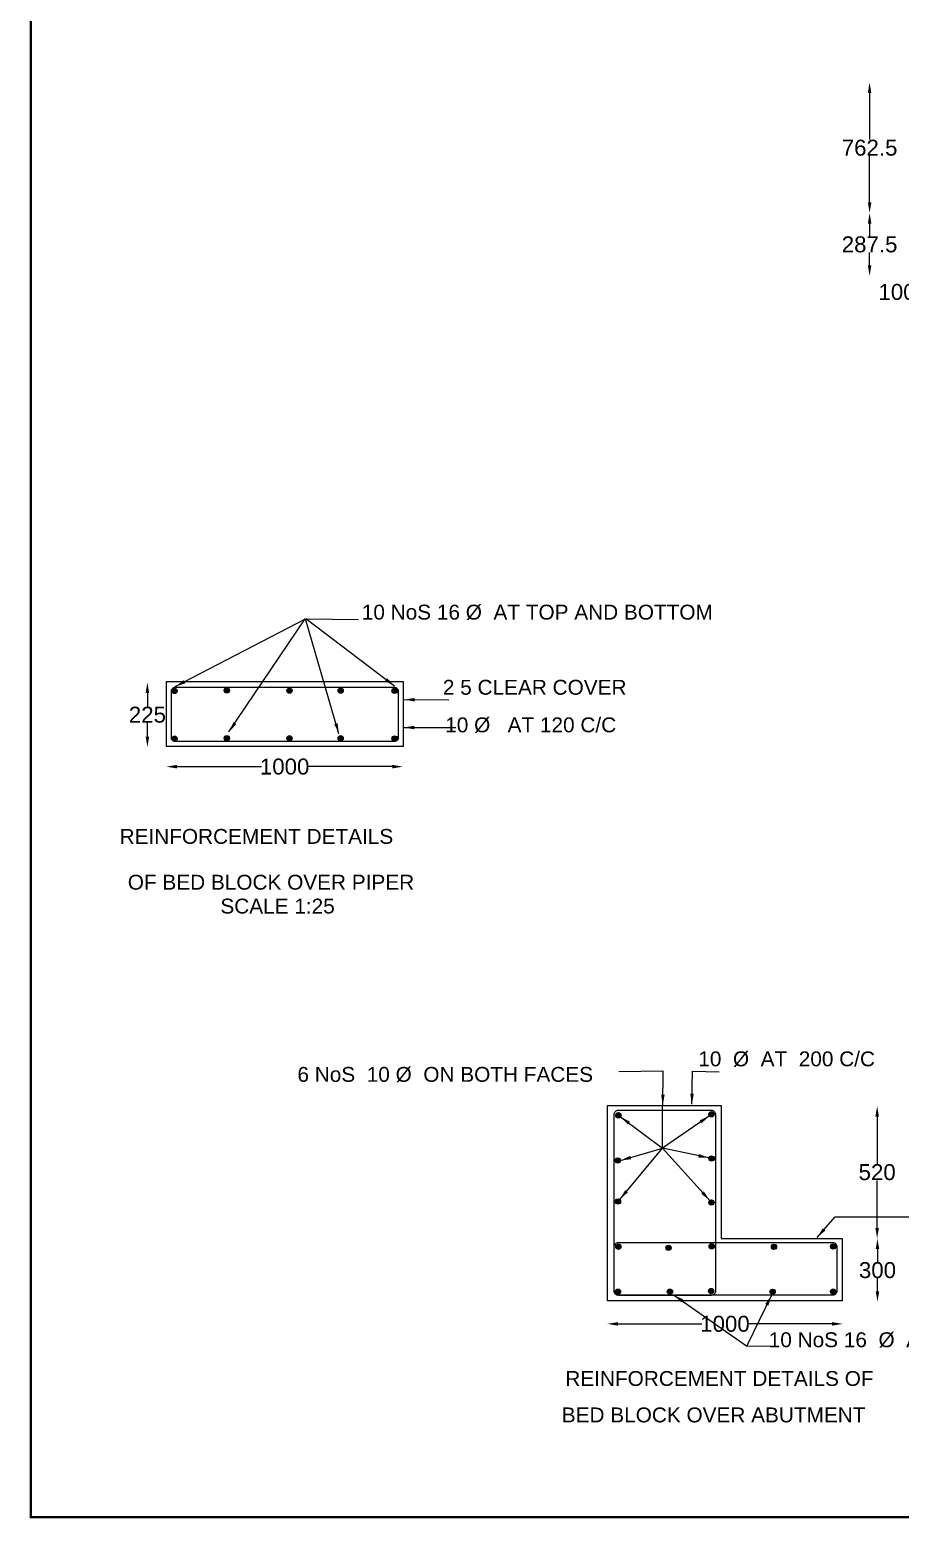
# Model space of a CAD drawing. Header units: inches. Extents: x 123027 to 137943, y -57848 to -45257.
# Drawn here: x 123027 to 127123, y -57848 to -50845 of the extents above; entities that cross this region are included whole.
import ezdxf

# ---------------------------------------------------------------- set-up
doc = ezdxf.new("R2010")
doc.units = ezdxf.units.IN
doc.header["$MEASUREMENT"] = 0
doc.styles.get("Standard").update_dxf_attribs({"font": 'arial.ttf'})
doc.dimstyles.new('ST100', dxfattribs={"dimtxt": 75, "dimasz": 50, "dimexe": 0, "dimexo": 300, "dimgap": 0.09, "dimtad": 0, "dimtih": 1, "dimtoh": 1, "dimdec": 0, "dimzin": 0, "dimdsep": 46, "dimtxsty": 'Standard', "dimcen": 0, "dimse1": 1, "dimse2": 1, "dimadec": 0, "dimazin": 0, "dimtfac": 1, "dimtdec": 0, "dimtofl": 0, "dimtmove": 0, "dimatfit": 3, "dimfxl": 2000, "dimtolj": 1, "dimtzin": 0, "dimarcsym": 0})

# ---------------------------------------------------------------- blocks, each defined once
blk = doc.blocks.new('*D22')
at = {"color": 0, "lineweight": -2, "transparency": 16777216}
for p, q in [((126978.5, -51143.6), (126978.5, -51362.3)), ((126978.5, -51657.7), (126978.5, -51439))]:
    blk.add_line(p, q, dxfattribs=at)
at = {"color": 0, "transparency": 16777216}
for points in [[(126970.1, -51143.6), (126986.8, -51143.6), (126978.5, -51093.6)], [(126970.1, -51657.7), (126986.8, -51657.7), (126978.5, -51707.7)]]:
    blk.add_solid(points, dxfattribs=at)
at = {"layer": 'Defpoints', "color": 0, "transparency": 16777216}
for p in [(126978.5, -51093.6), (126978.5, -51707.7), (126978.5, -51707.7)]:
    blk.add_point(p, dxfattribs=at)
at = {"color": 0, "transparency": 16777216, "insert": (126978.5, -51400.7), "char_height": 75, "attachment_point": 5}
blk.add_mtext('\\A1;762.5', dxfattribs=at)
blk = doc.blocks.new('*D23')
at = {"color": 0, "lineweight": -2, "transparency": 16777216}
for p, q in [((126978.5, -51757.7), (126978.5, -51817.1)), ((126978.5, -51953.3), (126978.5, -51893.9))]:
    blk.add_line(p, q, dxfattribs=at)
at = {"color": 0, "transparency": 16777216}
for points in [[(126970.2, -51757.7), (126986.8, -51757.7), (126978.5, -51707.7)], [(126970.2, -51953.3), (126986.8, -51953.3), (126978.5, -52003.3)]]:
    blk.add_solid(points, dxfattribs=at)
at = {"layer": 'Defpoints', "color": 0, "transparency": 16777216}
for p in [(126978.5, -51707.7), (126978.5, -52003.3), (126978.5, -52003.3)]:
    blk.add_point(p, dxfattribs=at)
at = {"color": 0, "transparency": 16777216, "insert": (126978.5, -51855.5), "char_height": 75, "attachment_point": 5}
blk.add_mtext('\\A1;287.5', dxfattribs=at)
blk = doc.blocks.new('*D30')
at = {"color": 0, "lineweight": -2, "transparency": 16777216}
for p, q in [((127236.8, -52079.4), (127186.8, -52079.4)), ((127302.9, -52079.4), (127286.8, -52079.4))]:
    blk.add_line(p, q, dxfattribs=at)
at = {"color": 0, "transparency": 16777216}
for points in [[(127286.8, -52071), (127286.8, -52087.7), (127236.8, -52079.4)], [(127302.9, -52071), (127302.9, -52087.7), (127352.9, -52079.4)]]:
    blk.add_solid(points, dxfattribs=at)
at = {"layer": 'Defpoints', "color": 0, "transparency": 16777216}
for p in [(127236.8, -52080.4), (127352.9, -52075.6), (127352.9, -52079.4)]:
    blk.add_point(p, dxfattribs=at)
at = {"color": 0, "transparency": 16777216, "insert": (127107.5, -52079.4), "char_height": 75, "attachment_point": 5}
blk.add_mtext('\\A1;100', dxfattribs=at)
blk = doc.blocks.new('*D37')
at = {"color": 0, "lineweight": -2, "transparency": 16777216}
for p, q in [((123719.7, -54312.3), (124117.5, -54312.3)), ((124732.1, -54312.3), (124334.3, -54312.3))]:
    blk.add_line(p, q, dxfattribs=at)
at = {"color": 0, "transparency": 16777216}
for points in [[(123719.7, -54303.9), (123719.7, -54320.6), (123669.7, -54312.3)], [(124732.1, -54303.9), (124732.1, -54320.6), (124782.1, -54312.3)]]:
    blk.add_solid(points, dxfattribs=at)
at = {"layer": 'Defpoints', "color": 0, "transparency": 16777216}
for p in [(123669.7, -54310.8), (124782.1, -54310.8), (124782.1, -54312.3)]:
    blk.add_point(p, dxfattribs=at)
at = {"color": 0, "transparency": 16777216, "insert": (124225.9, -54312.3), "char_height": 75, "attachment_point": 5}
blk.add_mtext('\\A1;1000', dxfattribs=at)
blk = doc.blocks.new('*D38')
at = {"color": 0, "lineweight": -2, "transparency": 16777216}
for p, q in [((123580.2, -53965.7), (123580.2, -54029.8)), ((123580.2, -54170.6), (123580.2, -54106.6))]:
    blk.add_line(p, q, dxfattribs=at)
at = {"color": 0, "transparency": 16777216}
for points in [[(123571.8, -53965.7), (123588.5, -53965.7), (123580.2, -53915.7)], [(123571.8, -54170.6), (123588.5, -54170.6), (123580.2, -54220.6)]]:
    blk.add_solid(points, dxfattribs=at)
at = {"layer": 'Defpoints', "color": 0, "transparency": 16777216}
for p in [(123580.2, -53915.7), (123580.2, -53915.7), (123580.2, -54220.6)]:
    blk.add_point(p, dxfattribs=at)
at = {"color": 0, "transparency": 16777216, "insert": (123580.2, -54068.2), "char_height": 75, "attachment_point": 5}
blk.add_mtext('\\A1;225', dxfattribs=at)
blk = doc.blocks.new('*D39')
at = {"color": 0, "lineweight": -2, "transparency": 16777216}
for p, q in [((127014, -55958.7), (127014, -56182)), ((127014, -56482.1), (127014, -56258.8))]:
    blk.add_line(p, q, dxfattribs=at)
at = {"color": 0, "transparency": 16777216}
for points in [[(127005.6, -55958.7), (127022.3, -55958.7), (127014, -55908.7)], [(127005.6, -56482.1), (127022.3, -56482.1), (127014, -56532.1)]]:
    blk.add_solid(points, dxfattribs=at)
at = {"layer": 'Defpoints', "color": 0, "transparency": 16777216}
for p in [(127015.5, -55908.7), (127014, -56532.1), (127015.5, -56532.1)]:
    blk.add_point(p, dxfattribs=at)
at = {"color": 0, "transparency": 16777216, "insert": (127014, -56220.4), "char_height": 75, "attachment_point": 5}
blk.add_mtext('\\A1;520', dxfattribs=at)
blk = doc.blocks.new('*D40')
at = {"color": 0, "lineweight": -2, "transparency": 16777216}
for p, q in [((127015.5, -56582.1), (127015.5, -56642.9)), ((127015.5, -56780.4), (127015.5, -56719.7))]:
    blk.add_line(p, q, dxfattribs=at)
at = {"color": 0, "transparency": 16777216}
for points in [[(127007.2, -56582.1), (127023.8, -56582.1), (127015.5, -56532.1)], [(127007.2, -56780.4), (127023.8, -56780.4), (127015.5, -56830.4)]]:
    blk.add_solid(points, dxfattribs=at)
at = {"layer": 'Defpoints', "color": 0, "transparency": 16777216}
for p in [(127014, -56532.1), (127014, -56830.4), (127015.5, -56830.4)]:
    blk.add_point(p, dxfattribs=at)
at = {"color": 0, "transparency": 16777216, "insert": (127015.5, -56681.3), "char_height": 75, "attachment_point": 5}
blk.add_mtext('\\A1;300', dxfattribs=at)
blk = doc.blocks.new('*D41')
at = {"color": 0, "lineweight": -2, "transparency": 16777216}
for p, q in [((125794.2, -56933.9), (126189.5, -56933.9)), ((126801.6, -56933.9), (126406.3, -56933.9))]:
    blk.add_line(p, q, dxfattribs=at)
at = {"color": 0, "transparency": 16777216}
for points in [[(125794.2, -56925.6), (125794.2, -56942.2), (125744.2, -56933.9)], [(126801.6, -56925.6), (126801.6, -56942.2), (126851.6, -56933.9)]]:
    blk.add_solid(points, dxfattribs=at)
at = {"layer": 'Defpoints', "color": 0, "transparency": 16777216}
for p in [(125744.2, -56930.4), (126851.6, -56930.4), (126851.6, -56933.9)]:
    blk.add_point(p, dxfattribs=at)
at = {"color": 0, "transparency": 16777216, "insert": (126297.9, -56933.9), "char_height": 75, "attachment_point": 5}
blk.add_mtext('\\A1;1000', dxfattribs=at)

msp = doc.modelspace()

# ---------------------------------------------------------------- hatches: boundary and pattern name
h = msp.add_hatch(color=256)
edge = h.paths.add_edge_path()
edge.add_arc((123707.8, -53956.2), 12.5, 0, 360)
h = msp.add_hatch(color=256)
edge = h.paths.add_edge_path()
edge.add_arc((123953.9, -53953.8), 12.5, 0, 360)
h = msp.add_hatch(color=256)
edge = h.paths.add_edge_path()
edge.add_arc((124249, -53954.6), 12.5, 0, 360)
h = msp.add_hatch(color=256)
edge = h.paths.add_edge_path()
edge.add_arc((124489.6, -53954.6), 12.5, 0, 360)
h = msp.add_hatch(color=256)
edge = h.paths.add_edge_path()
edge.add_arc((124743.5, -53955.4), 12.5, 0, 360)
h = msp.add_hatch(color=256)
edge = h.paths.add_edge_path()
edge.add_arc((123707.8, -54180.7), 12.5, 0, 360)
h = msp.add_hatch(color=256)
edge = h.paths.add_edge_path()
edge.add_arc((123953.9, -54178.3), 12.5, 0, 360)
h = msp.add_hatch(color=256)
edge = h.paths.add_edge_path()
edge.add_arc((124249, -54179.1), 12.5, 0, 360)
h = msp.add_hatch(color=256)
edge = h.paths.add_edge_path()
edge.add_arc((124489.6, -54179.1), 12.5, 0, 360)
h = msp.add_hatch(color=256)
edge = h.paths.add_edge_path()
edge.add_arc((124743.5, -54179.9), 12.5, 0, 360)
h = msp.add_hatch(color=256)
edge = h.paths.add_edge_path()
edge.add_arc((125796.2, -55952.4), 12.5, 0, 360)
h = msp.add_hatch(color=256)
edge = h.paths.add_edge_path()
edge.add_arc((126234.7, -55947.7), 12.5, 0, 360)
h = msp.add_hatch(color=256)
edge = h.paths.add_edge_path()
edge.add_arc((125793.8, -56165.1), 12.5, 0, 360)
h = msp.add_hatch(color=256)
edge = h.paths.add_edge_path()
edge.add_arc((126234.8, -56155.6), 12.5, 0, 360)
h = msp.add_hatch(color=256)
edge = h.paths.add_edge_path()
edge.add_arc((125794.4, -56357.9), 12.5, 0, 360)
h = msp.add_hatch(color=256)
edge = h.paths.add_edge_path()
edge.add_arc((126234.3, -56362.6), 12.5, 0, 360)
h = msp.add_hatch(color=256)
edge = h.paths.add_edge_path()
edge.add_arc((125796.6, -56571), 12.5, 0, 360)
h = msp.add_hatch(color=256)
edge = h.paths.add_edge_path()
edge.add_arc((126032.3, -56576), 12.5, 0, 360)
h = msp.add_hatch(color=256)
edge = h.paths.add_edge_path()
edge.add_arc((126235.3, -56568.7), 12.5, 0, 360)
h = msp.add_hatch(color=256)
edge = h.paths.add_edge_path()
edge.add_arc((126528.6, -56571.4), 12.5, 0, 360)
h = msp.add_hatch(color=256)
edge = h.paths.add_edge_path()
edge.add_arc((126807.1, -56569.9), 12.5, 0, 360)
h = msp.add_hatch(color=256)
edge = h.paths.add_edge_path()
edge.add_arc((125794.5, -56782.3), 12.5, 0, 360)
h = msp.add_hatch(color=256)
edge = h.paths.add_edge_path()
edge.add_arc((126038.9, -56782.3), 12.5, 0, 360)
h = msp.add_hatch(color=256)
edge = h.paths.add_edge_path()
edge.add_arc((126233.1, -56779.6), 12.5, 0, 360)
h = msp.add_hatch(color=256)
edge = h.paths.add_edge_path()
edge.add_arc((126522.1, -56782.8), 12.5, 0, 360)
h = msp.add_hatch(color=256)
edge = h.paths.add_edge_path()
edge.add_arc((126807.1, -56781.8), 12.5, 0, 360)

# ---------------------------------------------------------------- linework, layer by layer
at = {"const_width": 10}
msp.add_lwpolyline([(123031.7, -47193.1), (137881.3, -47193.1), (137881.3, -57843.2), (123031.7, -57843.2)], close=True, dxfattribs=at)
msp.add_lwpolyline([(123669.5, -53911.7), (124784.2, -53911.7), (124784.2, -54216.9), (123669.5, -54216.9)], close=True)
for points in [[(124740.9, -54194.5), (123712.8, -54194.5, -0.414214), (123692.8, -54174.5), (123692.8, -53958.6, -0.414214), (123712.8, -53938.6), (124740.9, -53938.6, -0.414214), (124760.9, -53958.6), (124760.9, -54174.5, -0.414214)], [(125796.6, -55928.5), (126233.1, -55928.5, -0.414214), (126253.1, -55948.5), (126253.1, -56779.6, -0.414214), (126233.1, -56799.6), (125796.6, -56799.6, -0.414214), (125776.6, -56779.6), (125776.6, -55948.5, -0.414214)], [(125796.6, -56551), (126805, -56551, -0.414214), (126825, -56571), (126825, -56778.7, -0.414214), (126805, -56798.7), (125796.6, -56798.7, -0.414214), (125776.6, -56778.7), (125776.6, -56571, -0.414214)]]:
    msp.add_lwpolyline(points, format="xyb", close=True)
msp.add_lwpolyline([(125745.9, -56823.5), (125745.9, -55907), (126280.1, -55907), (126280.1, -56532), (126849.1, -56532), (126849.1, -56825.5), (125745.9, -56825.5), (125745.9, -56823.5)])
for centre in [(123707.8, -53956.2), (123953.9, -53953.8), (124249, -53954.6), (124489.6, -53954.6), (124743.5, -53955.4), (123707.8, -54180.7), (123953.9, -54178.3), (124249, -54179.1), (124489.6, -54179.1), (124743.5, -54179.9), (125796.2, -55952.4), (126234.7, -55947.7), (125793.8, -56165.1), (126234.8, -56155.6), (125794.4, -56357.9), (126234.3, -56362.6), (125796.6, -56571), (126032.3, -56576), (126235.3, -56568.7), (126528.6, -56571.4), (126807.1, -56569.9), (125794.5, -56782.3), (126038.9, -56782.3), (126233.1, -56779.6), (126522.1, -56782.8), (126807.1, -56781.8)]:
    msp.add_circle(centre, 12.5)

# ---------------------------------------------------------------- texts
for s, p in [(' 10 NoS 16 Ø  AT TOP AND BOTTOM', (124561.8, -53620.3)), (' 2 5 CLEAR COVER ', (124943.4, -53973.8)), (' 10 Ø   AT 120 C/C', (124954.5, -54150.6)), ('  REINFORCEMENT DETAILS', (123394.9, -54675.4)), ('  OF BED BLOCK OVER PIPER', (123433.6, -54890.9)), ('    SCALE 1:25', (123815, -55003.3)), (' 10  Ø  AT  200 C/C', (126145.2, -55722)), (' 6 NoS  10 Ø  ON BOTH FACES', (124259, -55795)), (' 10 NoS 16  Ø  AT TOP AND BOTTOM', (126476.7, -57043.5)), ('  REINFORCEMENT DETAILS OF', (125492.3, -57225.8)), ('  BED BLOCK OVER ABUTMENT', (125475.7, -57397.1))]:
    msp.add_text(s, height=70).set_placement(p)

# ---------------------------------------------------------------- dimensions: what is measured, and where the dimension line sits
for base, p1, p2, text, picture, middle in [((126978.5, -51707.7), (126978.5, -51093.6), (126978.5, -51707.7), '762.5', '*D22', (126978.5, -51400.7)), ((126978.5, -52003.3), (126978.5, -51707.7), (126978.5, -52003.3), '287.5', '*D23', (126978.5, -51855.5)), ((123580.2, -53915.7), (123580.2, -54220.6), (123580.2, -53915.7), '225', '*D38', (123580.2, -54068.2)), ((127014, -56532.1), (127015.5, -55908.7), (127015.5, -56532.1), '520', '*D39', (127014, -56220.4)), ((127015.5, -56830.4), (127014, -56532.1), (127014, -56830.4), '300', '*D40', (127015.5, -56681.3))]:
    dim = msp.add_linear_dim(base=base, p1=p1, p2=p2, angle=90, text=text, dimstyle='ST100')
    dim.commit()
    dim.dimension.update_dxf_attribs({"geometry": picture, "text_midpoint": middle})
dim = msp.add_linear_dim(base=(127352.9, -52079.4), p1=(127236.8, -52080.4), p2=(127352.9, -52075.6), text='100', dimstyle='ST100')
dim.commit()
dim.dimension.update_dxf_attribs({"geometry": '*D30', "text_midpoint": (127107.5, -52079.4), "dimtype": 160})
for base, p1, p2, picture, middle in [((124782.1, -54312.3), (123669.7, -54310.8), (124782.1, -54310.8), '*D37', (124225.9, -54312.3)), ((126851.6, -56933.9), (125744.2, -56930.4), (126851.6, -56930.4), '*D41', (126297.9, -56933.9))]:
    dim = msp.add_linear_dim(base=base, p1=p1, p2=p2, text='1000', dimstyle='ST100')
    dim.commit()
    dim.dimension.update_dxf_attribs({"geometry": picture, "text_midpoint": middle})

# ---------------------------------------------------------------- leaders
for points in [[(123711.2, -53935.6), (124323.8, -53617.2)], [(123964, -54149), (124323, -53616.4)], [(124481.4, -54158), (124323.9, -53617.1)], [(124742.6, -53932.8), (124326, -53617), (124574, -53619.7)], [(124788.5, -53996.9), (124998.8, -53998.5)], [(124786.1, -54128.1), (125031.2, -54128.1)], [(126005.3, -55905.7), (126006.9, -55744.4), (125798.5, -55747.6)], [(126142.2, -55900.6), (126144.5, -55745.5), (126270.3, -55747.8)], [(125806.3, -55959.8), (126004.3, -56107.7), (126004.3, -55907)], [(126224.5, -55954.8), (126004.3, -56107.7)], [(125802.5, -56348.4), (126004.3, -56107.7)], [(125806.3, -56165.1), (126004.3, -56107.7)], [(126225.9, -56353.3), (126004.3, -56107.7)], [(126222.6, -56153.1), (126004.3, -56107.7)], [(126731.6, -56527), (126816.4, -56429.8), (127198.5, -56430.7)], [(126055.6, -56796.9), (126399.7, -57037.7), (126510.2, -57038.6)], [(126516.7, -56799.3), (126401.2, -57036.5)]]:
    msp.add_leader(points, dimstyle='ST100', override={"dimgap": 0.09, "dimtad": 0})

doc.saveas('drawing.dxf')
